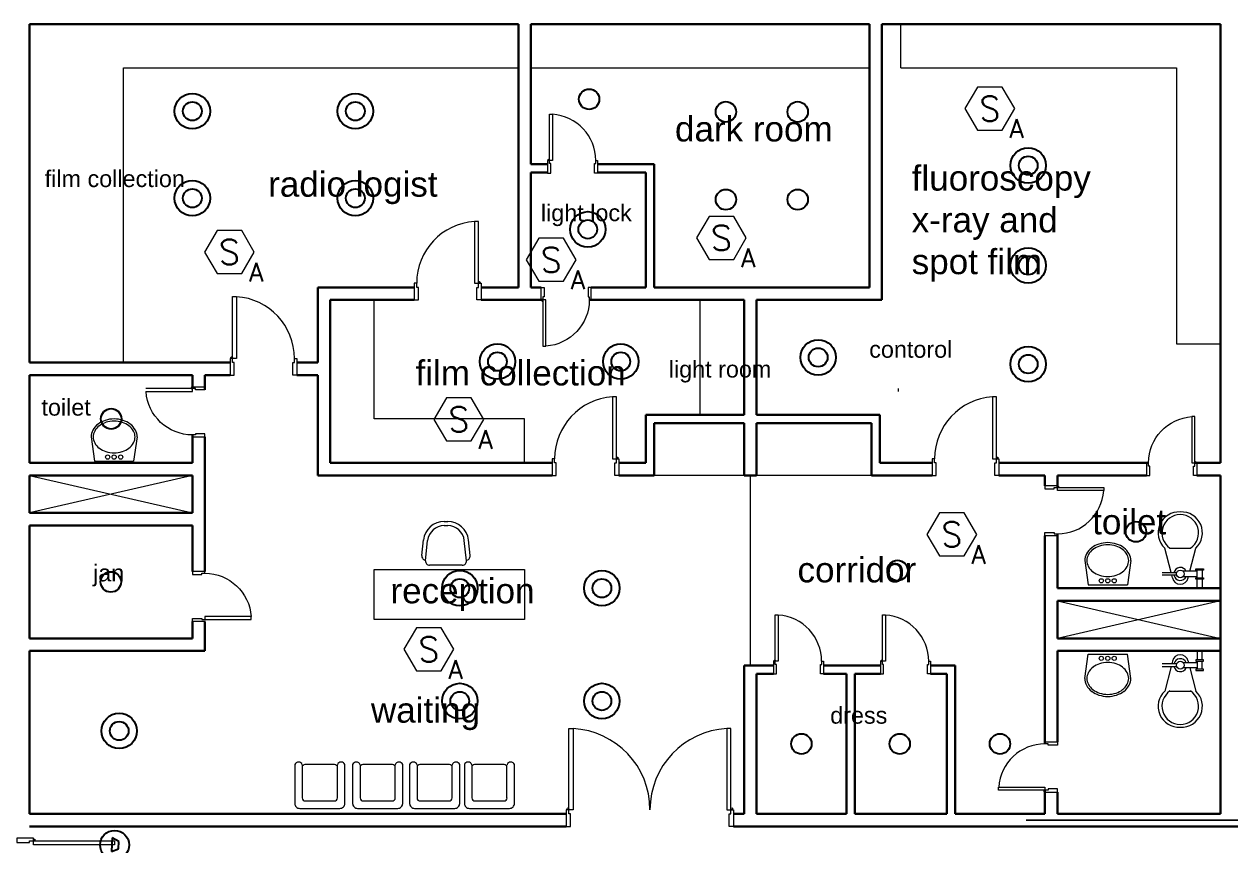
# Model space of a CAD drawing. Extents: x -15 to 31698, y 0 to 29135.
# Drawn here: x 65.41 to 79.84, y 357.9 to 367.73 of the extents above; entities that cross this region are included whole.
import ezdxf
from ezdxf.enums import TextEntityAlignment as Align

# ---------------------------------------------------------------- set-up
doc = ezdxf.new("R2010")
doc.units = 0
doc.header["$LTSCALE"] = 0.15
doc.layers.get('0').update_dxf_attribs({"color": 252})
for name, color, linetype in [('0 ARCH', 252, 'Continuous'), ('0 lum', 252, 'Continuous'), ('0 sockets', 252, 'Continuous'), ('d1', 252, 'Continuous')]:
    doc.layers.add(name, color=color, linetype=linetype)
for name, color, linetype, lineweight in [('anal', 252, 'Continuous', 20), ('DOOR', 252, 'Continuous', 20), ('FIXT', 252, 'Continuous', 9), ('FUR', 252, 'Continuous', 9), ('T-FIRE-B', 4, 'Continuous', 0), ('T-TEXT', 2, 'Continuous', 0), ('wall', 252, 'Continuous', 30), ('WC', 252, 'Continuous', 9)]:
    doc.layers.add(name, color=color, linetype=linetype, lineweight=lineweight)
doc.styles.add('ROMANS', font='ROMANS.shx', dxfattribs={"width": 0.8})

# ---------------------------------------------------------------- blocks, each defined once
blk = doc.blocks.new('2')
at = {"color": 3}
blk.add_circle((0, 0, 3.4), 0.122, dxfattribs=at)
blk = doc.blocks.new('5')
at = {"color": 3}
for radius in [0.212, 0.112]:
    blk.add_circle((0, 0, 4), radius, dxfattribs=at)
blk = doc.blocks.new('ARCH')
at = {"layer": 'anal'}
for p, q in [((75.9, 367.2), (75.9, 367.725)), ((66.6, 363.675), (66.6, 367.2)), ((66.6, 367.2), (71.325, 367.2)), ((71.475, 367.2), (75.525, 367.2)), ((75.9, 367.2), (79.2, 367.2)), ((79.2, 367.2), (79.2, 363.9)), ((73.5, 363.05), (73.5, 364.425)), ((79.2, 363.9), (79.725, 363.9)), ((65.475, 362.325), (67.425, 361.875)), ((67.425, 362.325), (65.475, 361.875)), ((74.1, 362.325), (74.1, 360.05)), ((69.6, 361.2), (71.4, 361.2)), ((69.6, 360.6), (69.6, 361.2)), ((71.4, 361.2), (71.4, 360.6)), ((77.775, 360.825), (79.725, 360.375)), ((79.725, 360.825), (77.775, 360.375)), ((71.4, 360.6), (69.6, 360.6)), ((77.4, 358.2), (82.2, 358.2)), ((82.2, 358.2), (77.4, 358.2))]:
    blk.add_line(p, q, dxfattribs=at)
at = {"layer": 'DOOR'}
for p, q in [((71.697, 366.648), (71.733, 366.648)), ((71.697, 366.093), (71.697, 366.648)), ((71.733, 366.648), (71.733, 366.093)), ((71.674, 366.093), (71.674, 365.943)), ((71.697, 366.093), (71.674, 366.093)), ((71.697, 366.056), (71.697, 366.093)), ((71.733, 366.093), (71.697, 366.093)), ((71.712, 366.056), (71.697, 366.056)), ((71.712, 365.943), (71.712, 366.056)), ((72.237, 366.056), (72.252, 366.056)), ((72.237, 365.943), (72.237, 366.056)), ((72.252, 366.056), (72.252, 366.093)), ((72.252, 366.093), (72.274, 366.093)), ((72.274, 366.093), (72.274, 365.943)), ((71.674, 365.943), (71.712, 365.943)), ((72.274, 365.943), (72.237, 365.943)), ((71.597, 364.575), (71.634, 364.575)), ((71.597, 364.425), (71.597, 364.575)), ((71.634, 364.575), (71.634, 364.463)), ((72.159, 364.575), (72.159, 364.463)), ((72.197, 364.575), (72.159, 364.575)), ((72.197, 364.425), (72.197, 364.575)), ((71.619, 364.425), (71.597, 364.425)), ((71.619, 364.463), (71.619, 364.425)), ((71.634, 364.463), (71.619, 364.463)), ((71.619, 364.425), (71.619, 363.87)), ((71.655, 364.425), (71.619, 364.425)), ((71.655, 363.87), (71.655, 364.425)), ((72.159, 364.463), (72.174, 364.463)), ((72.174, 364.463), (72.174, 364.425)), ((72.174, 364.425), (72.197, 364.425)), ((71.619, 363.87), (71.655, 363.87)), ((67.425, 363.364), (67.425, 363.386)), ((67.425, 363.386), (67.575, 363.386)), ((67.575, 363.386), (67.575, 363.349)), ((67.425, 363.364), (66.87, 363.364)), ((66.87, 363.328), (67.425, 363.328)), ((67.462, 363.364), (67.425, 363.364)), ((67.425, 363.328), (67.425, 363.364)), ((67.462, 363.349), (67.462, 363.364)), ((67.575, 363.349), (67.462, 363.349)), ((75.87, 363.364), (75.87, 363.328)), ((79.383, 363.03), (79.383, 362.475)), ((79.419, 363.03), (79.383, 363.03)), ((79.419, 362.475), (79.419, 363.03)), ((67.462, 362.809), (67.425, 362.809)), ((67.425, 362.809), (67.425, 362.786)), ((67.462, 362.824), (67.462, 362.809)), ((67.575, 362.824), (67.462, 362.824)), ((67.575, 362.786), (67.575, 362.824)), ((67.425, 362.786), (67.575, 362.786)), ((78.841, 362.475), (78.841, 362.325)), ((78.864, 362.475), (78.841, 362.475)), ((78.864, 362.437), (78.864, 362.475)), ((78.879, 362.437), (78.864, 362.437)), ((78.879, 362.325), (78.879, 362.437)), ((79.383, 362.475), (79.419, 362.475)), ((79.404, 362.437), (79.419, 362.437)), ((79.404, 362.325), (79.404, 362.437)), ((79.419, 362.437), (79.419, 362.475)), ((79.419, 362.475), (79.441, 362.475)), ((79.441, 362.475), (79.441, 362.325)), ((78.841, 362.325), (78.879, 362.325)), ((79.441, 362.325), (79.404, 362.325)), ((77.625, 362.202), (77.625, 362.165)), ((77.775, 362.202), (77.625, 362.202)), ((77.625, 362.165), (77.737, 362.165)), ((77.737, 362.18), (77.775, 362.18)), ((77.737, 362.165), (77.737, 362.18)), ((77.775, 362.18), (77.775, 362.202)), ((77.775, 362.143), (77.775, 362.18)), ((77.775, 362.18), (78.33, 362.18)), ((78.33, 362.143), (77.775, 362.143)), ((78.33, 362.18), (78.33, 362.143)), ((77.625, 361.64), (77.737, 361.64)), ((77.625, 361.602), (77.625, 361.64)), ((77.737, 361.64), (77.737, 361.625)), ((77.775, 361.602), (77.625, 361.602)), ((77.737, 361.625), (77.775, 361.625)), ((77.775, 361.625), (77.775, 361.602)), ((67.425, 361.176), (67.425, 361.139)), ((67.575, 361.176), (67.425, 361.176)), ((67.425, 361.139), (67.537, 361.139)), ((67.537, 361.154), (67.575, 361.154)), ((67.537, 361.139), (67.537, 361.154)), ((67.575, 361.154), (67.575, 361.176)), ((67.575, 360.635), (67.575, 360.599)), ((68.13, 360.635), (67.575, 360.635)), ((68.13, 360.599), (68.13, 360.635)), ((74.399, 360.655), (74.435, 360.655)), ((74.399, 360.1), (74.399, 360.655)), ((74.435, 360.655), (74.435, 360.1)), ((75.68, 360.655), (75.716, 360.655)), ((75.68, 360.1), (75.68, 360.655)), ((75.716, 360.655), (75.716, 360.1)), ((67.425, 360.576), (67.425, 360.614)), ((67.425, 360.614), (67.537, 360.614)), ((67.575, 360.576), (67.425, 360.576)), ((67.537, 360.614), (67.537, 360.599)), ((67.537, 360.599), (67.575, 360.599)), ((67.575, 360.599), (68.13, 360.599)), ((67.575, 360.599), (67.575, 360.591)), ((74.376, 360.1), (74.376, 359.95)), ((74.399, 360.1), (74.376, 360.1)), ((74.399, 360.062), (74.399, 360.1)), ((74.435, 360.1), (74.399, 360.1)), ((74.414, 360.062), (74.399, 360.062)), ((74.414, 359.95), (74.414, 360.062)), ((74.939, 360.062), (74.954, 360.062)), ((74.939, 359.95), (74.939, 360.062)), ((74.954, 360.062), (74.954, 360.1)), ((74.954, 360.1), (74.976, 360.1)), ((74.976, 360.1), (74.976, 359.95)), ((75.657, 360.1), (75.657, 359.95)), ((75.68, 360.1), (75.657, 360.1)), ((75.68, 360.062), (75.68, 360.1)), ((75.716, 360.1), (75.68, 360.1)), ((75.695, 360.062), (75.68, 360.062)), ((75.695, 359.95), (75.695, 360.062)), ((76.22, 360.062), (76.235, 360.062)), ((76.22, 359.95), (76.22, 360.062)), ((76.235, 360.062), (76.235, 360.1)), ((76.235, 360.1), (76.257, 360.1)), ((76.257, 360.1), (76.257, 359.95)), ((74.376, 359.95), (74.414, 359.95)), ((74.976, 359.95), (74.939, 359.95)), ((75.657, 359.95), (75.695, 359.95)), ((76.257, 359.95), (76.22, 359.95)), ((77.625, 359.135), (77.775, 359.135)), ((77.625, 359.113), (77.625, 359.135)), ((77.662, 359.113), (77.625, 359.113)), ((77.662, 359.098), (77.662, 359.113)), ((77.775, 359.098), (77.662, 359.098)), ((77.775, 359.135), (77.775, 359.098)), ((77.07, 358.594), (77.625, 358.594)), ((77.07, 358.558), (77.07, 358.594)), ((77.625, 358.558), (77.07, 358.558)), ((77.625, 358.594), (77.625, 358.558)), ((77.662, 358.558), (77.625, 358.558)), ((77.625, 358.558), (77.625, 358.535)), ((77.625, 358.535), (77.775, 358.535)), ((77.662, 358.573), (77.662, 358.558)), ((77.775, 358.573), (77.662, 358.573)), ((77.775, 358.535), (77.775, 358.573))]:
    blk.add_line(p, q, dxfattribs=at)
for points in [[(70.849, 364.625), (70.849, 365.365), (70.801, 365.365), (70.801, 364.625)], [(70.109, 364.625), (70.079, 364.625), (70.079, 364.425), (70.129, 364.425), (70.129, 364.575), (70.109, 364.575)], [(70.849, 364.625), (70.879, 364.625), (70.879, 364.425), (70.829, 364.425), (70.829, 364.575), (70.849, 364.575)], [(67.906, 363.725), (67.906, 364.465), (67.954, 364.465), (67.954, 363.725)], [(67.906, 363.725), (67.876, 363.725), (67.876, 363.525), (67.926, 363.525), (67.926, 363.675), (67.906, 363.675)], [(68.646, 363.725), (68.676, 363.725), (68.676, 363.525), (68.626, 363.525), (68.626, 363.675), (68.646, 363.675)], [(72.499, 362.525), (72.499, 363.265), (72.451, 363.265), (72.451, 362.525)], [(77.045, 362.525), (77.045, 363.265), (76.997, 363.265), (76.997, 362.525)], [(71.759, 362.525), (71.729, 362.525), (71.729, 362.325), (71.779, 362.325), (71.779, 362.475), (71.759, 362.475)], [(72.499, 362.525), (72.529, 362.525), (72.529, 362.325), (72.479, 362.325), (72.479, 362.475), (72.499, 362.475)], [(76.305, 362.525), (76.275, 362.525), (76.275, 362.325), (76.325, 362.325), (76.325, 362.475), (76.305, 362.475)], [(77.045, 362.525), (77.075, 362.525), (77.075, 362.325), (77.025, 362.325), (77.025, 362.475), (77.045, 362.475)], [(71.929, 358.325), (71.929, 359.295), (71.979, 359.295), (71.979, 358.325)], [(73.869, 358.325), (73.869, 359.295), (73.819, 359.295), (73.819, 358.325)], [(71.929, 358.325), (71.899, 358.325), (71.899, 358.125), (71.949, 358.125), (71.949, 358.275), (71.929, 358.275)], [(73.869, 358.325), (73.899, 358.325), (73.899, 358.125), (73.849, 358.125), (73.849, 358.275), (73.869, 358.275)], [(65.525, 357.954), (65.525, 357.984), (65.325, 357.984), (65.325, 357.934), (65.475, 357.934), (65.475, 357.954)], [(65.525, 357.954), (66.495, 357.954), (66.495, 357.904), (65.525, 357.904)]]:
    blk.add_lwpolyline(points, close=True, dxfattribs=at)
for centre in [(70.859, 364.635), (67.896, 363.735), (72.509, 362.535), (77.055, 362.535), (71.919, 358.335), (73.879, 358.335), (65.535, 357.964)]:
    blk.add_circle(centre, 0.01, dxfattribs=at)
for centre, radius, start, end in [((70.849, 364.625), 0.74, 93.7231, 180), ((67.906, 363.725), 0.74, 0, 86.2769), ((72.499, 362.525), 0.74, 93.7231, 180), ((77.045, 362.525), 0.74, 93.7231, 180), ((71.929, 358.325), 0.971, 0, 87.0492), ((73.871, 358.325), 0.971, 92.9508, 180)]:
    blk.add_arc(centre, radius, start, end, dxfattribs=at)
for centre, major_axis, start_param, end_param in [((71.697, 366.093), (0.392, 0.392), 5.497787, 7.003603), ((71.689, 366.101), (0.0053, 0.0053), 5.497787, 11.780972), ((77.782, 362.187), (0.0053, 0.0053), 3.926991, 10.210176), ((77.775, 362.18), (-0.392, 0.392), 2.356194, 3.86201), ((74.399, 360.1), (-0.392, 0.392), 3.926991, 5.432806), ((75.68, 360.1), (-0.392, 0.392), 3.926991, 5.432806), ((74.391, 360.107), (0.0053, 0.0053), 5.497787, 11.780972), ((75.672, 360.107), (0.0053, 0.0053), 5.497787, 11.780972), ((77.625, 358.558), (-0.392, 0.392), -0.785398, 0.720417), ((77.617, 358.55), (0.0053, 0.0053), 0.785398, 7.068583)]:
    blk.add_ellipse(centre, major_axis=major_axis, ratio=1, start_param=start_param, end_param=end_param, dxfattribs=at)
at = {"layer": 'DOOR', "extrusion": (0, 0, -1)}
for centre, major_axis, start_param, end_param in [((71.612, 364.418), (-0.0053, 0.0053), 2.356194490190417, 8.639379797370003), ((71.619, 364.425), (-0.392, 0.392), 2.356194, 3.86201), ((67.417, 363.371), (-0.0053, 0.0053), 3.926991, 10.210176), ((67.425, 363.364), (0.392, 0.392), 2.356194, 3.86201), ((79.419, 362.475), (-0.392, 0.392), 5.497787, 7.003603), ((79.426, 362.482), (-0.0053, 0.0053), 5.497787, 11.780972), ((67.575, 360.599), (0.392, 0.392), -0.785398, 0.720417), ((67.582, 360.591), (-0.0053, 0.0053), 5.497787, 7.068583)]:
    blk.add_ellipse(centre, major_axis=major_axis, ratio=1, start_param=start_param, end_param=end_param, dxfattribs=at)
at = {"layer": 'FIXT'}
for p, q in [((69.6, 363), (69.6, 364.425)), ((71.4, 363), (69.6, 363)), ((71.4, 362.475), (71.4, 363)), ((66.214, 362.785), (66.255, 362.494)), ((66.764, 362.785), (66.723, 362.494)), ((66.255, 362.494), (66.723, 362.494)), ((75.55, 362.325), (72.95, 362.325)), ((78.102, 361.305), (78.143, 361.014)), ((78.652, 361.305), (78.611, 361.014)), ((78.143, 361.014), (78.611, 361.014)), ((78.102, 359.895), (78.143, 360.186)), ((78.143, 360.186), (78.611, 360.186)), ((78.652, 359.895), (78.611, 360.186))]:
    blk.add_line(p, q, dxfattribs=at)
for centre in [(66.412, 362.544), (66.489, 362.544), (66.567, 362.544), (78.299, 361.064), (78.377, 361.064), (78.454, 361.064), (78.299, 360.136), (78.377, 360.136), (78.454, 360.136)]:
    blk.add_circle(centre, 0.025, dxfattribs=at)
for centre, radius, start, end in [((66.435, 362.758), 0.228, 127.2098, 151.387), ((66.468, 362.714), 0.282, 107.4592, 127.2098), ((66.468, 362.714), 0.257, 107.4592, 127.2098), ((66.489, 362.647), 0.353, 90, 107.4592), ((66.489, 362.647), 0.328, 90, 107.4592), ((66.489, 362.647), 0.353, 72.5408, 90), ((66.489, 362.647), 0.328, 72.5408, 90), ((66.511, 362.714), 0.257, 52.7902, 72.5408), ((66.511, 362.714), 0.282, 52.7902, 72.5408), ((66.543, 362.758), 0.228, 28.613, 52.7902), ((66.385, 362.785), 0.171, 151.387, 180), ((66.385, 362.785), 0.146, 151.387, 180), ((66.435, 362.758), 0.203, 127.2098, 151.387), ((66.543, 362.758), 0.203, 28.613, 52.7902), ((66.594, 362.785), 0.146, 0, 28.613), ((66.594, 362.785), 0.171, 0, 28.613), ((66.385, 362.785), 0.146, 180, 208.613), ((66.435, 362.812), 0.203, 208.613, 232.7902), ((66.468, 362.855), 0.257, 232.7902, 252.5408), ((66.511, 362.855), 0.257, 287.4592, 307.2098), ((66.543, 362.812), 0.203, 307.2098, 331.387), ((66.594, 362.785), 0.146, 331.387, 360), ((66.489, 362.923), 0.328, 252.5408, 270), ((66.489, 362.923), 0.328, 270, 287.4592), ((78.355, 361.234), 0.282, 107.4592, 127.2098), ((78.377, 361.167), 0.353, 90, 107.4592), ((78.377, 361.167), 0.328, 90, 107.4592), ((78.377, 361.167), 0.353, 72.5408, 90), ((78.377, 361.167), 0.328, 72.5408, 90), ((78.398, 361.234), 0.282, 52.7902, 72.5408), ((78.272, 361.305), 0.171, 151.387, 180), ((78.323, 361.278), 0.228, 127.2098, 151.387), ((78.272, 361.305), 0.146, 151.387, 180), ((78.323, 361.278), 0.203, 127.2098, 151.387), ((78.355, 361.234), 0.257, 107.4592, 127.2098), ((78.398, 361.234), 0.257, 52.7902, 72.5408), ((78.431, 361.278), 0.203, 28.613, 52.7902), ((78.431, 361.278), 0.228, 28.613, 52.7902), ((78.481, 361.305), 0.146, 0, 28.613), ((78.481, 361.305), 0.171, 0, 28.613), ((78.272, 361.305), 0.146, 180, 208.613), ((78.323, 361.332), 0.203, 208.613, 232.7902), ((78.431, 361.332), 0.203, 307.2098, 331.387), ((78.481, 361.305), 0.146, 331.387, 360), ((78.355, 361.375), 0.257, 232.7902, 252.5408), ((78.377, 361.443), 0.328, 252.5408, 270), ((78.377, 361.443), 0.328, 270, 287.4592), ((78.398, 361.375), 0.257, 287.4592, 307.2098), ((78.355, 359.825), 0.257, 107.4592, 127.2098), ((78.377, 359.757), 0.328, 90, 107.4592), ((78.377, 359.757), 0.328, 72.5408, 90), ((78.398, 359.825), 0.257, 52.7902, 72.5408), ((78.272, 359.895), 0.146, 151.387, 180), ((78.323, 359.868), 0.203, 127.2098, 151.387), ((78.431, 359.868), 0.203, 28.613, 52.7902), ((78.481, 359.895), 0.146, 0, 28.613), ((78.272, 359.895), 0.171, 180, 208.613), ((78.323, 359.922), 0.228, 208.613, 232.7902), ((78.272, 359.895), 0.146, 180, 208.613), ((78.323, 359.922), 0.203, 208.613, 232.7902), ((78.355, 359.966), 0.257, 232.7902, 252.5408), ((78.398, 359.966), 0.257, 287.4592, 307.2098), ((78.431, 359.922), 0.203, 307.2098, 331.387), ((78.431, 359.922), 0.228, 307.2098, 331.387), ((78.481, 359.895), 0.146, 331.387, 360), ((78.481, 359.895), 0.171, 331.387, 360), ((78.355, 359.966), 0.282, 232.7902, 252.5408), ((78.377, 360.033), 0.353, 252.5408, 270), ((78.377, 360.033), 0.328, 252.5408, 270), ((78.377, 360.033), 0.328, 270, 287.4592), ((78.377, 360.033), 0.353, 270, 287.4592), ((78.398, 359.966), 0.282, 287.4592, 307.2098)]:
    blk.add_arc(centre, radius, start, end, dxfattribs=at)
at = {"layer": 'FUR'}
for p, q in [((70.439, 361.775), (70.48, 361.775)), ((70.439, 361.725), (70.48, 361.725)), ((70.17, 361.365), (70.19, 361.552)), ((70.214, 361.304), (70.24, 361.546)), ((70.705, 361.304), (70.678, 361.546)), ((70.748, 361.365), (70.728, 361.552)), ((70.655, 361.25), (70.264, 361.25)), ((68.65, 358.865), (68.65, 358.4)), ((68.74, 358.863), (68.74, 358.467)), ((69.115, 358.865), (68.785, 358.865)), ((69.16, 358.467), (69.16, 358.863)), ((69.25, 358.4), (69.25, 358.865)), ((69.342, 358.865), (69.342, 358.4)), ((69.432, 358.863), (69.432, 358.467)), ((69.807, 358.865), (69.477, 358.865)), ((69.852, 358.467), (69.852, 358.863)), ((69.942, 358.4), (69.942, 358.865)), ((70.024, 358.865), (70.024, 358.4)), ((70.114, 358.863), (70.114, 358.467)), ((70.489, 358.865), (70.159, 358.865)), ((70.534, 358.467), (70.534, 358.863)), ((70.624, 358.4), (70.624, 358.865)), ((70.679, 358.865), (70.679, 358.4)), ((70.769, 358.863), (70.769, 358.467)), ((71.144, 358.865), (70.814, 358.865)), ((71.189, 358.467), (71.189, 358.863)), ((71.279, 358.4), (71.279, 358.865)), ((68.71, 358.34), (69.19, 358.34)), ((68.778, 358.43), (69.123, 358.43)), ((69.402, 358.34), (69.882, 358.34)), ((69.47, 358.43), (69.815, 358.43)), ((70.084, 358.34), (70.564, 358.34)), ((70.151, 358.43), (70.496, 358.43)), ((70.739, 358.34), (71.219, 358.34)), ((70.807, 358.43), (71.152, 358.43))]:
    blk.add_line(p, q, dxfattribs=at)
for centre, radius, start, end in [((70.439, 361.525), 0.25, 90, 173.857), ((70.439, 361.525), 0.2, 90, 173.857), ((70.48, 361.525), 0.25, 6.143, 90), ((70.48, 361.525), 0.2, 6.143, 90), ((70.22, 361.36), 0.05, 173.857, 270), ((70.699, 361.36), 0.05, 270, 6.143), ((70.264, 361.3), 0.05, 175.0303, 270), ((70.655, 361.3), 0.05, 270, 4.9697)]:
    blk.add_arc(centre, radius, start, end, dxfattribs=at)
for centre, major_axis, start_param, end_param in [((68.695, 358.847), (-0.0339, 0.0339), 4.256093, 6.69338), ((69.206, 358.847), (0.0339, 0.0339), 5.87299, 8.310278), ((69.387, 358.847), (-0.0339, 0.0339), 4.256093, 6.69338), ((69.897, 358.847), (0.0339, 0.0339), 5.87299, 8.310278), ((70.068, 358.847), (-0.0339, 0.0339), 4.256093, 6.69338), ((70.579, 358.847), (0.0339, 0.0339), 5.87299, 8.310278), ((70.724, 358.847), (-0.0339, 0.0339), 4.256093, 6.69338), ((71.235, 358.847), (0.0339, 0.0339), 5.87299, 8.310278), ((68.785, 358.805), (-0.0424, 0.0424), -0.785398, 0.062664), ((69.115, 358.805), (0.0424, 0.0424), 6.220521, 7.068583), ((69.477, 358.805), (-0.0424, 0.0424), -0.785398, 0.062664), ((69.807, 358.805), (0.0424, 0.0424), 6.220521, 7.068583), ((70.159, 358.805), (-0.0424, 0.0424), -0.785398, 0.062664), ((70.489, 358.805), (0.0424, 0.0424), 6.220521, 7.068583), ((70.814, 358.805), (-0.0424, 0.0424), -0.785398, 0.062664), ((71.144, 358.805), (0.0424, 0.0424), 6.220521, 7.068583), ((68.778, 358.467), (0.0265, 0.0265), 2.356194, 3.926991), ((69.123, 358.467), (-0.0265, 0.0265), 2.356194, 3.926991), ((69.47, 358.467), (0.0265, 0.0265), 2.356194, 3.926991), ((69.815, 358.467), (-0.0265, 0.0265), 2.356194, 3.926991), ((70.151, 358.467), (0.0265, 0.0265), 2.356194, 3.926991), ((70.496, 358.467), (-0.0265, 0.0265), 2.356194, 3.926991), ((70.807, 358.467), (0.0265, 0.0265), 2.356194, 3.926991), ((71.152, 358.467), (-0.0265, 0.0265), 2.356194, 3.926991), ((68.71, 358.4), (0.0424, 0.0424), 2.356194, 3.926991), ((69.19, 358.4), (-0.0424, 0.0424), 2.356194, 3.926991), ((69.402, 358.4), (0.0424, 0.0424), 2.356194, 3.926991), ((69.882, 358.4), (-0.0424, 0.0424), 2.356194, 3.926991), ((70.084, 358.4), (0.0424, 0.0424), 2.356194, 3.926991), ((70.564, 358.4), (-0.0424, 0.0424), 2.356194, 3.926991), ((70.739, 358.4), (0.0424, 0.0424), 2.356194, 3.926991), ((71.219, 358.4), (-0.0424, 0.0424), 2.356194, 3.926991)]:
    blk.add_ellipse(centre, major_axis=major_axis, ratio=1, start_param=start_param, end_param=end_param, dxfattribs=at)
at = {"layer": 'wall'}
for p, q in [((65.475, 367.725), (71.325, 367.725)), ((65.475, 367.725), (65.475, 363.675)), ((71.325, 367.725), (71.325, 364.575)), ((71.475, 367.725), (75.525, 367.725)), ((71.475, 367.725), (71.475, 366.05)), ((75.525, 367.725), (75.525, 364.575)), ((77.925, 367.725), (75.675, 367.725)), ((75.675, 367.725), (79.725, 367.725)), ((75.675, 367.725), (75.675, 364.425)), ((79.725, 367.725), (77.925, 367.725)), ((79.725, 367.725), (79.725, 362.475)), ((71.674, 366.05), (71.475, 366.05)), ((72.95, 366.05), (72.274, 366.05)), ((72.95, 364.575), (72.95, 366.05)), ((71.475, 365.95), (71.475, 364.575)), ((71.674, 365.95), (71.475, 365.95)), ((72.85, 365.95), (72.274, 365.95)), ((72.85, 364.575), (72.85, 365.95)), ((68.925, 364.575), (68.925, 363.675)), ((70.079, 364.575), (68.925, 364.575)), ((71.325, 364.575), (70.879, 364.575)), ((71.597, 364.575), (71.475, 364.575)), ((72.85, 364.575), (72.197, 364.575)), ((75.525, 364.575), (72.95, 364.575)), ((69.075, 364.425), (69.075, 362.475)), ((70.079, 364.425), (69.075, 364.425)), ((71.4, 364.425), (70.879, 364.425)), ((71.61, 364.425), (71.4, 364.425)), ((74.025, 364.425), (72.174, 364.425)), ((74.025, 364.425), (74.025, 363.05)), ((75.675, 364.425), (74.175, 364.425)), ((74.175, 364.425), (74.175, 363.05)), ((67.876, 363.675), (65.475, 363.675)), ((68.925, 363.675), (68.676, 363.675)), ((67.425, 363.525), (65.475, 363.525)), ((65.475, 363.525), (65.475, 362.475)), ((67.425, 363.525), (67.425, 363.371)), ((67.876, 363.525), (67.575, 363.525)), ((67.575, 363.525), (67.575, 363.349)), ((68.925, 363.525), (68.676, 363.525)), ((68.925, 363.525), (68.925, 362.325)), ((72.85, 363.05), (72.85, 362.475)), ((74.025, 363.05), (72.85, 363.05)), ((72.95, 362.95), (72.95, 362.325)), ((74.025, 362.95), (72.95, 362.95)), ((74.025, 362.95), (74.025, 362.325)), ((74.175, 363.05), (75.65, 363.05)), ((74.175, 362.95), (75.55, 362.95)), ((74.175, 362.95), (74.175, 362.325)), ((75.55, 362.95), (75.55, 362.325)), ((75.65, 363.05), (75.65, 362.475)), ((67.425, 362.809), (67.425, 362.475)), ((67.575, 362.786), (67.575, 361.176)), ((65.475, 362.475), (67.425, 362.475)), ((69.075, 362.475), (71.729, 362.475)), ((72.529, 362.475), (72.85, 362.475)), ((76.275, 362.475), (75.65, 362.475)), ((78.863, 362.475), (77.075, 362.475)), ((79.725, 362.475), (79.425, 362.475)), ((65.475, 362.325), (67.425, 362.325)), ((65.475, 362.325), (65.475, 361.875)), ((67.425, 362.325), (67.425, 361.875)), ((68.925, 362.325), (71.729, 362.325)), ((72.529, 362.325), (72.95, 362.325)), ((74.175, 362.325), (74.025, 362.325)), ((76.275, 362.325), (75.55, 362.325)), ((77.625, 362.325), (77.075, 362.325)), ((77.625, 362.325), (77.625, 362.202)), ((78.841, 362.325), (77.775, 362.325)), ((77.775, 362.325), (77.775, 362.187)), ((79.725, 362.325), (79.441, 362.325)), ((79.725, 362.325), (79.725, 358.275)), ((65.475, 361.875), (67.425, 361.875)), ((79.725, 360.3), (79.725, 361.875)), ((65.475, 361.725), (67.425, 361.725)), ((65.475, 361.725), (65.475, 360.375)), ((67.425, 361.725), (67.425, 361.176)), ((77.625, 361.602), (77.625, 359.113)), ((77.775, 361.625), (77.775, 360.975)), ((79.725, 360.975), (77.775, 360.975)), ((79.725, 360.825), (77.775, 360.825)), ((77.775, 360.825), (77.775, 360.375)), ((67.425, 360.576), (67.425, 360.375)), ((67.575, 360.576), (67.575, 360.225)), ((67.425, 360.375), (65.475, 360.375)), ((79.725, 360.375), (77.775, 360.375)), ((67.575, 360.225), (65.475, 360.225)), ((65.475, 360.225), (65.475, 358.275)), ((79.725, 360.225), (77.775, 360.225)), ((77.775, 360.225), (77.775, 359.135)), ((74.377, 360.05), (74.025, 360.05)), ((74.025, 360.05), (74.025, 358.275)), ((75.657, 360.05), (74.976, 360.05)), ((76.55, 360.05), (76.257, 360.05)), ((76.55, 358.275), (76.55, 360.05)), ((74.175, 359.95), (74.376, 359.95)), ((74.175, 359.95), (74.175, 358.275)), ((75.25, 359.95), (74.976, 359.95)), ((75.25, 358.275), (75.25, 359.95)), ((75.35, 359.95), (75.657, 359.95)), ((75.35, 358.275), (75.35, 359.95)), ((76.45, 359.95), (76.257, 359.95)), ((76.45, 358.275), (76.45, 359.95)), ((77.625, 358.55), (77.625, 358.275)), ((77.775, 358.275), (77.775, 358.535)), ((71.899, 358.275), (65.475, 358.275)), ((74.025, 358.275), (73.899, 358.275)), ((75.25, 358.275), (74.175, 358.275)), ((76.45, 358.275), (75.35, 358.275)), ((77.625, 358.275), (76.55, 358.275)), ((79.725, 358.275), (77.775, 358.275)), ((71.899, 358.125), (65.475, 358.125)), ((80.4, 358.125), (73.899, 358.125))]:
    blk.add_line(p, q, dxfattribs=at)
at = {"layer": 'WC'}
for p, q in [((79.135, 361.162), (79.059, 361.455)), ((79.12, 361.455), (79.368, 361.455)), ((79.357, 361.177), (79.429, 361.455)), ((79.429, 361.208), (79.522, 361.208)), ((79.429, 361.192), (79.429, 361.208)), ((79.522, 361.208), (79.522, 361.192)), ((79.028, 361.161), (79.201, 361.161)), ((79.201, 361.13), (79.028, 361.13)), ((79.151, 361.099), (79.143, 361.131)), ((79.278, 361.115), (79.445, 361.115)), ((79.445, 361.177), (79.279, 361.177)), ((79.337, 361.099), (79.341, 361.115)), ((79.522, 361.192), (79.429, 361.192)), ((79.429, 361.084), (79.429, 361.099)), ((79.429, 361.099), (79.522, 361.099)), ((79.522, 361.084), (79.429, 361.084)), ((79.445, 361.099), (79.445, 361.192)), ((79.445, 360.976), (79.445, 361.084)), ((79.507, 361.192), (79.507, 361.099)), ((79.507, 361.084), (79.507, 360.976)), ((79.522, 361.099), (79.522, 361.084)), ((79.445, 360.224), (79.445, 360.116)), ((79.507, 360.116), (79.507, 360.224)), ((79.201, 360.07), (79.028, 360.07)), ((79.151, 360.101), (79.143, 360.069)), ((79.278, 360.085), (79.445, 360.085)), ((79.337, 360.101), (79.341, 360.085)), ((79.522, 360.116), (79.429, 360.116)), ((79.429, 360.116), (79.429, 360.101)), ((79.429, 360.101), (79.522, 360.101)), ((79.445, 360.101), (79.445, 360.008)), ((79.507, 360.008), (79.507, 360.101)), ((79.522, 360.101), (79.522, 360.116)), ((79.028, 360.039), (79.201, 360.039)), ((79.135, 360.038), (79.059, 359.745)), ((79.445, 360.023), (79.279, 360.023)), ((79.357, 360.023), (79.429, 359.745)), ((79.429, 360.008), (79.429, 359.992)), ((79.522, 360.008), (79.429, 360.008)), ((79.429, 359.992), (79.522, 359.992)), ((79.522, 359.992), (79.522, 360.008)), ((79.12, 359.745), (79.368, 359.745))]:
    blk.add_line(p, q, dxfattribs=at)
for centre in [(79.244, 361.146), (79.244, 360.054)]:
    blk.add_circle(centre, 0.0463, dxfattribs=at)
for centre, radius, start, end in [((79.229, 361.638), 0.25, 86.62, 226.9828), ((79.245, 361.636), 0.22, 90.3, 235.4946), ((79.259, 361.638), 0.25, 313.0172, 93.38), ((79.243, 361.636), 0.22, 304.5054, 89.7), ((79.244, 361.146), 0.0772, 23.4137, 168.1237), ((79.244, 361.116), 0.0942, 190.3889, 349.6111), ((79.244, 361.146), 0.0772, 191.423, 337.1495), ((79.244, 360.084), 0.0942, 10.3889, 169.6111), ((79.244, 360.054), 0.0772, 22.8505, 168.577), ((79.244, 360.054), 0.0772, 191.8763, 336.5863), ((79.229, 359.562), 0.25, 133.0172, 273.38), ((79.245, 359.564), 0.22, 124.5054, 269.7), ((79.259, 359.562), 0.25, 266.62, 46.9828), ((79.243, 359.564), 0.22, 270.3, 55.4946)]:
    blk.add_arc(centre, radius, start, end, dxfattribs=at)
at = {"layer": 'd1', "width": 2.4256, "attachment_point": 1}
for s, insert, char_height in [('{\\fArial|b0|i0|c0|p34;dark room}', (73.199, 366.621), 0.3), ('{\\fArial|b0|i0|c0|p34;film collection}', (65.659, 365.975), 0.2), ('{\\fArial|b0|i0|c0|p34;radio logist}', (68.332, 365.96), 0.3), ('{\\fArial|b0|i0|c0|p34;fluoroscopy x-ray and spot film}', (76.031, 366.033), 0.3), ('{\\fArial|b0|i0|c0|p34;light lock}', (71.595, 365.567), 0.2), ('{\\fArial|b0|i0|c0|p34;contorol}', (75.523, 363.933), 0.2), ('{\\fArial|b0|i0|c0|p34;film collection}', (70.095, 363.701), 0.3), ('{\\fArial|b0|i0|c0|p34;light room}', (73.125, 363.696), 0.2), ('{\\fArial|b0|i0|c0|p34;toilet}', (65.62, 363.24), 0.2), ('{\\fArial|b0|i0|c0|p34;toilet}', (78.19, 361.919), 0.3), ('{\\fArial|b0|i0|c0|p34;corridor}', (74.665, 361.345), 0.3), ('{\\fArial|b0|i0|c0|p34;jan}', (66.237, 361.257), 0.2), ('{\\fArial|b0|i0|c0|p34;reception}', (69.795, 361.094), 0.3), ('{\\fArial|b0|i0|c0|p34;waiting}', (69.562, 359.666), 0.3), ('{\\fArial|b0|i0|c0|p34;dress}', (75.056, 359.554), 0.2)]:
    blk.add_mtext(s, dxfattribs=dict(at, insert=insert, char_height=char_height))
blk = doc.blocks.new('sound')
at = {"color": 2}
for p, q in [((157.806, 349.721), (157.724, 349.682)), ((157.724, 349.682), (157.724, 349.597)), ((157.806, 349.558), (157.806, 349.721)), ((157.724, 349.597), (157.806, 349.558))]:
    blk.add_line(p, q, dxfattribs=at)
blk.add_circle((157.774, 349.64), 0.174, dxfattribs=at)
blk = doc.blocks.new('SA-F')
blk.add_lwpolyline([(200, 0), (100, 173.2), (-100, 173.2), (-200, 0), (-100, -173.2), (100, -173.2)], close=True)
at = {"layer": 'T-TEXT', "style": 'ROMANS'}
blk.add_attdef('S', text='', height=200, dxfattribs=at).set_placement((0, 0, 0), align=Align.MIDDLE)
blk.add_attdef('A', text='', height=150, dxfattribs=at).set_placement((214.9, -161.3), align=Align.MIDDLE_CENTER)

msp = doc.modelspace()

# ---------------------------------------------------------------- block references
at = {"layer": '0 ARCH', "color": 2}
msp.add_blockref('ARCH', (0, 0), dxfattribs=at)
at = {"layer": '0 lum'}
for name, p in [('5', (67.425, 366.683, 3.494)), ('5', (69.375, 366.683, 3.494)), ('2', (72.172, 366.826, 3.498)), ('2', (73.808, 366.675, 3.498)), ('2', (74.667, 366.675, 3.498)), ('5', (77.425, 366.033, 3.494)), ('5', (77.425, 366.033, 3.494)), ('5', (77.425, 366.033, 3.494)), ('5', (77.425, 366.033, 3.494)), ('5', (67.425, 365.642, 3.494)), ('5', (69.375, 365.642, 3.494)), ('2', (73.808, 365.625, 3.498)), ('2', (74.667, 365.625, 3.498)), ('5', (72.156, 365.269, 4.094)), ('5', (72.156, 365.269, 4.094)), ('5', (72.156, 365.269, 4.094)), ('5', (72.156, 365.269, 4.094)), ('5', (77.425, 364.837, 3.494)), ('5', (77.425, 364.837, 3.494)), ('5', (77.425, 364.837, 3.494)), ('5', (77.425, 364.837, 3.494)), ('5', (74.912, 363.737, 3.494)), ('5', (74.912, 363.737, 3.494)), ('5', (74.912, 363.737, 3.494)), ('5', (74.912, 363.737, 3.494)), ('5', (71.075, 363.687, 3.494)), ('5', (71.075, 363.687, 3.494)), ('5', (71.075, 363.687, 3.494)), ('5', (71.075, 363.687, 3.494)), ('5', (72.55, 363.687, 3.494)), ('5', (72.55, 363.687, 3.494)), ('5', (72.55, 363.687, 3.494)), ('5', (72.55, 363.687, 3.494)), ('5', (77.425, 363.656, 3.494)), ('5', (77.425, 363.656, 3.494)), ('5', (77.425, 363.656, 3.494)), ('5', (77.425, 363.656, 3.494)), ('2', (66.454, 363.002, 3.498)), ('2', (66.454, 363.002, 3.498)), ('2', (66.454, 363.002, 3.498)), ('2', (66.454, 363.002, 3.498)), ('2', (78.714, 361.65, 4.098)), ('2', (78.714, 361.65, 4.098)), ('2', (78.714, 361.65, 4.098)), ('2', (78.714, 361.65, 4.098)), ('2', (75.862, 361.187, 3.498)), ('2', (75.862, 361.187, 3.498)), ('2', (75.862, 361.187, 3.498)), ('2', (75.862, 361.187, 3.498)), ('2', (66.45, 361.05, 3.498)), ('2', (66.45, 361.05, 3.498)), ('2', (66.45, 361.05, 3.498)), ('2', (66.45, 361.05, 3.498)), ('5', (70.625, 360.975, 3.494)), ('5', (72.325, 360.975, 3.494)), ('5', (70.625, 359.625, 3.494)), ('5', (72.325, 359.625, 3.494)), ('5', (66.55, 359.267, 3.494)), ('5', (66.55, 359.267, 3.494)), ('5', (66.55, 359.267, 3.494)), ('5', (66.55, 359.267, 3.494)), ('2', (74.712, 359.112, 4.098)), ('2', (75.888, 359.112, 4.098)), ('2', (77.087, 359.112, 4.098))]:
    msp.add_blockref(name, p, dxfattribs=at)
at = {"layer": '0 sockets', "color": 3, "rotation": 177.0481501958971}
msp.add_blockref('sound', (242.065, 698.954), dxfattribs=at)
at = {"layer": 'T-FIRE-B', "xscale": 0.001487761816891826, "yscale": 0.001487761816891826, "zscale": 0.001487761816891826}
for p in [(76.966, 366.714), (73.755, 365.167), (67.869, 364.998), (71.718, 364.905), (70.613, 362.995), (76.511, 361.619), (70.254, 360.244)]:
    msp.add_blockref('SA-F', p, dxfattribs=at).add_auto_attribs({'S': 'S', 'A': 'A'})

doc.saveas('drawing.dxf')
